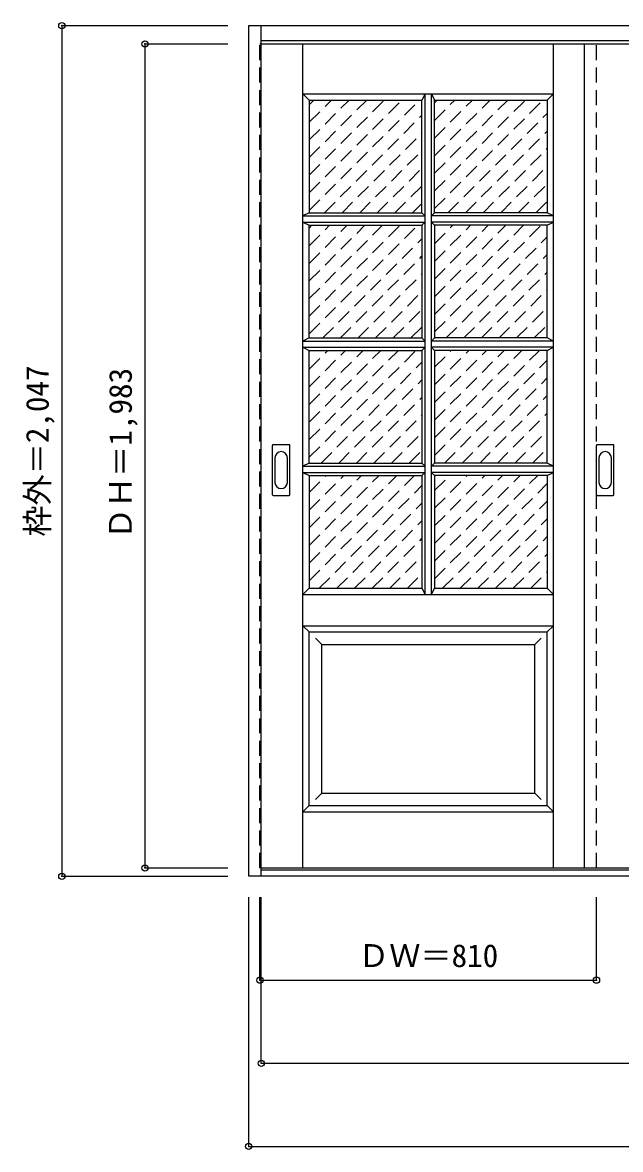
# Model space of a CAD drawing. Units: millimetres, scale not verified. Extents: x -1711 to 2048, y -1800 to 912.
# Drawn here: x -1711 to -271, y -1800 to 912 of the extents above; entities that cross this region are included whole.
import ezdxf
from ezdxf.enums import TextEntityAlignment as Align

# ---------------------------------------------------------------- set-up
doc = ezdxf.new("R2010")
doc.units = ezdxf.units.MM
doc.header["$LTSCALE"] = 30
doc.header["$PDMODE"] = 32
doc.header["$PDSIZE"] = 15
doc.linetypes.add('DASHED1', pattern=[1.8, 1.2, -0.6])
doc.layers.add('0-0', color=4, linetype='Continuous')
doc.layers.add('0-1_寸法', color=7, linetype='Continuous')
doc.styles.add('ＭＳ ゴシック', font='')
doc.styles.get('ＭＳ ゴシック').set_extended_font_data('MS Gothic')

msp = doc.modelspace()

# ---------------------------------------------------------------- linework, layer by layer
at = {"layer": '0-0', "color": 3}
for p, q in [((-1166.03, -1142.03), (-1166.03, 904.97)), ((-1166.03, 904.97), (2040.97, 904.97)), ((-1136.03, -1142.03), (-1136.03, 904.97)), ((-1136.03, 868.97), (2010.97, 868.97)), ((-1136.03, 860.97), (1230.97, 860.97)), ((-359.03, 860.97), (-359.03, -1122.03)), ((-1020.53, 725.97), (-749.03, 725.97)), ((-749.03, 454.47), (-749.03, 725.97)), ((-719.03, 454.47), (-719.03, 725.97)), ((-719.03, 725.97), (-447.53, 725.97)), ((-1020.53, 153.47), (-1020.53, 424.47)), ((-1020.53, 424.47), (-749.03, 424.47)), ((-749.03, 424.47), (-749.03, 153.47)), ((-719.03, 424.47), (-719.03, 153.47)), ((-447.53, 424.47), (-719.03, 424.47)), ((-447.53, 153.47), (-447.53, 424.47)), ((-1020.53, 153.47), (-749.03, 153.47)), ((-447.53, 153.47), (-719.03, 153.47)), ((-1020.53, -147.53), (-1020.53, 123.47)), ((-1020.53, 123.47), (-749.03, 123.47)), ((-749.03, 123.47), (-749.03, -147.53)), ((-719.03, 123.47), (-719.03, -147.53)), ((-447.53, 123.47), (-719.03, 123.47)), ((-447.53, -147.53), (-447.53, 123.47)), ((-1109.03, -224.03), (-1109.03, -105.03)), ((-1068.53, -103.53), (-1107.53, -103.53)), ((-1067.03, -224.03), (-1067.03, -105.03)), ((-329.03, -224.03), (-329.03, -105.03)), ((-288.53, -103.53), (-327.53, -103.53)), ((-287.03, -224.03), (-287.03, -105.03)), ((-1020.53, -147.53), (-749.03, -147.53)), ((-447.53, -147.53), (-719.03, -147.53)), ((-1020.53, -177.53), (-1020.53, -449.03)), ((-1020.53, -177.53), (-749.03, -177.53)), ((-749.03, -177.53), (-749.03, -449.03)), ((-447.53, -177.53), (-719.03, -177.53)), ((-447.53, -177.53), (-447.53, -449.03)), ((-1107.53, -225.53), (-1068.53, -225.53)), ((-327.53, -225.53), (-288.53, -225.53)), ((-1020.53, -449.03), (-749.03, -449.03)), ((-1020.53, -554.03), (-447.53, -554.03)), ((-1020.53, -972.03), (-1020.53, -554.03)), ((-447.53, -972.03), (-447.53, -554.03)), ((-1020.53, -972.03), (-447.53, -972.03)), ((-1136.03, -1122.03), (1230.97, -1122.03)), ((2010.97, -1127.03), (-1136.03, -1127.03)), ((2040.97, -1142.03), (-1166.03, -1142.03))]:
    msp.add_line(p, q, dxfattribs=at)
at = {"layer": '0-0', "color": 7}
for p, q in [((-1035.53, -1122.03), (-1035.53, 860.97)), ((-432.53, -1122.03), (-432.53, 860.97)), ((-1035.53, 740.97), (-432.53, 740.97)), ((-1035.53, 740.97), (-1020.53, 725.97)), ((-741.53, 740.97), (-749.03, 725.97)), ((-741.53, -464.03), (-741.53, 740.97)), ((-726.53, -464.03), (-726.53, 740.97)), ((-726.53, 740.97), (-719.03, 725.97)), ((-432.53, 740.97), (-447.53, 725.97)), ((-1020.53, 454.47), (-1035.53, 446.97)), ((-1035.53, 446.97), (-741.53, 446.97)), ((-749.03, 454.47), (-741.53, 446.97)), ((-719.03, 454.47), (-726.53, 446.97)), ((-432.53, 446.97), (-726.53, 446.97)), ((-432.53, 446.97), (-447.53, 454.47)), ((-1035.53, 431.97), (-1020.53, 424.47)), ((-1035.53, 431.97), (-741.53, 431.97)), ((-741.53, 431.97), (-749.03, 424.47)), ((-726.53, 431.97), (-719.03, 424.47)), ((-432.53, 431.97), (-726.53, 431.97)), ((-447.53, 424.47), (-432.53, 431.97)), ((-1020.53, 153.47), (-1035.53, 145.97)), ((-1035.53, 145.97), (-741.53, 145.97)), ((-749.03, 153.47), (-741.53, 145.97)), ((-719.03, 153.47), (-726.53, 145.97)), ((-432.53, 145.97), (-726.53, 145.97)), ((-432.53, 145.97), (-447.53, 153.47)), ((-1035.53, 130.97), (-1020.53, 123.47)), ((-1035.53, 130.97), (-741.53, 130.97)), ((-741.53, 130.97), (-749.03, 123.47)), ((-726.53, 130.97), (-719.03, 123.47)), ((-432.53, 130.97), (-726.53, 130.97)), ((-447.53, 123.47), (-432.53, 130.97)), ((-1103.03, -134.93), (-1103.03, -194.13)), ((-1073.03, -194.13), (-1073.03, -134.93)), ((-323.03, -134.93), (-323.03, -194.13)), ((-293.03, -194.13), (-293.03, -134.93)), ((-1020.53, -147.53), (-1035.53, -155.03)), ((-1035.53, -155.03), (-741.53, -155.03)), ((-749.03, -147.53), (-741.53, -155.03)), ((-719.03, -147.53), (-726.53, -155.03)), ((-432.53, -155.03), (-726.53, -155.03)), ((-432.53, -155.03), (-447.53, -147.53)), ((-1035.53, -170.03), (-1020.53, -177.53)), ((-1035.53, -170.03), (-741.53, -170.03)), ((-741.53, -170.03), (-749.03, -177.53)), ((-726.53, -170.03), (-719.03, -177.53)), ((-432.53, -170.03), (-726.53, -170.03)), ((-447.53, -177.53), (-432.53, -170.03)), ((-1020.53, -449.03), (-1035.53, -464.03)), ((-749.03, -449.03), (-741.53, -464.03)), ((-726.53, -464.03), (-719.03, -449.03)), ((-447.53, -449.03), (-432.53, -464.03)), ((-1035.53, -464.03), (-432.53, -464.03)), ((-1035.53, -539.03), (-1020.53, -554.03)), ((-1035.53, -539.03), (-432.53, -539.03)), ((-432.53, -539.03), (-447.53, -554.03)), ((-1005.53, -569.03), (-990.53, -584.03)), ((-462.53, -569.03), (-477.53, -584.03)), ((-990.53, -942.03), (-990.53, -584.03)), ((-990.53, -584.03), (-477.53, -584.03)), ((-477.53, -942.03), (-477.53, -584.03)), ((-990.53, -942.03), (-1005.53, -957.03)), ((-990.53, -942.03), (-477.53, -942.03)), ((-477.53, -942.03), (-462.53, -957.03)), ((-1020.53, -972.03), (-1035.53, -987.03)), ((-447.53, -972.03), (-432.53, -987.03)), ((-1035.53, -987.03), (-432.53, -987.03))]:
    msp.add_line(p, q, dxfattribs=at)
at = {"layer": '0-0', "linetype": 'DASHED1'}
for p, q in [((-329.03, -1122.03), (-329.03, 860.97)), ((-1020.53, 460.23), (-754.8, 725.97)), ((-1020.53, 502.66), (-797.23, 725.97)), ((-1020.53, 545.09), (-839.65, 725.97)), ((-1020.53, 587.51), (-882.08, 725.97)), ((-1020.53, 629.94), (-924.51, 725.97)), ((-1020.53, 672.36), (-966.93, 725.97)), ((-1020.53, 714.79), (-1009.36, 725.97)), ((-719.03, 464.75), (-457.82, 725.97)), ((-719.03, 507.17), (-500.24, 725.97)), ((-719.03, 549.6), (-542.67, 725.97)), ((-719.03, 592.03), (-585.1, 725.97)), ((-719.03, 634.45), (-627.52, 725.97)), ((-719.03, 676.88), (-669.95, 725.97)), ((-719.03, 719.31), (-712.37, 725.97)), ((-983.87, 454.47), (-749.03, 689.31)), ((-686.89, 454.47), (-447.53, 693.82)), ((-644.46, 454.47), (-447.53, 651.39)), ((-941.45, 454.47), (-749.03, 646.88)), ((-899.02, 454.47), (-749.03, 604.45)), ((-602.04, 454.47), (-447.53, 608.97)), ((-856.6, 454.47), (-749.03, 562.03)), ((-559.61, 454.47), (-447.53, 566.54)), ((-814.17, 454.47), (-749.03, 519.6)), ((-517.18, 454.47), (-447.53, 524.12)), ((-771.74, 454.47), (-749.03, 477.17)), ((-474.76, 454.47), (-447.53, 481.69)), ((-1020.53, 163.25), (-759.32, 424.47)), ((-1020.53, 205.67), (-801.74, 424.47)), ((-1020.53, 248.1), (-844.17, 424.47)), ((-1020.53, 290.53), (-886.6, 424.47)), ((-1020.53, 332.95), (-929.02, 424.47)), ((-1020.53, 375.38), (-971.45, 424.47)), ((-1020.53, 417.81), (-1013.87, 424.47)), ((-719.03, 167.76), (-462.33, 424.47)), ((-719.03, 210.19), (-504.76, 424.47)), ((-719.03, 252.62), (-547.18, 424.47)), ((-719.03, 295.04), (-589.61, 424.47)), ((-719.03, 337.47), (-632.04, 424.47)), ((-719.03, 379.89), (-674.46, 424.47)), ((-719.03, 422.32), (-716.89, 424.47)), ((-987.89, 153.47), (-749.03, 392.32)), ((-690.9, 153.47), (-447.53, 396.84)), ((-648.48, 153.47), (-447.53, 354.41)), ((-945.46, 153.47), (-749.03, 349.89)), ((-903.04, 153.47), (-749.03, 307.47)), ((-606.05, 153.47), (-447.53, 311.98)), ((-860.61, 153.47), (-749.03, 265.04)), ((-563.63, 153.47), (-447.53, 269.56)), ((-818.18, 153.47), (-749.03, 222.62)), ((-521.2, 153.47), (-447.53, 227.13)), ((-775.76, 153.47), (-749.03, 180.19)), ((-478.77, 153.47), (-447.53, 184.7)), ((-1020.53, -133.74), (-763.33, 123.47)), ((-1020.53, -91.31), (-805.76, 123.47)), ((-1020.53, -48.88), (-848.18, 123.47)), ((-1020.53, -6.46), (-890.61, 123.47)), ((-1020.53, 35.97), (-933.04, 123.47)), ((-1020.53, 78.39), (-975.46, 123.47)), ((-1020.53, 120.82), (-1017.89, 123.47)), ((-719.03, -129.22), (-466.35, 123.47)), ((-719.03, -86.8), (-508.77, 123.47)), ((-719.03, -44.37), (-551.2, 123.47)), ((-719.03, -1.94), (-593.63, 123.47)), ((-719.03, 40.48), (-636.05, 123.47)), ((-719.03, 82.91), (-678.48, 123.47)), ((-991.9, -147.53), (-749.03, 95.34)), ((-694.92, -147.53), (-447.53, 99.85)), ((-652.49, -147.53), (-447.53, 57.43)), ((-949.48, -147.53), (-749.03, 52.91)), ((-907.05, -147.53), (-749.03, 10.48)), ((-610.07, -147.53), (-447.53, 15)), ((-864.63, -147.53), (-749.03, -31.94)), ((-567.64, -147.53), (-447.53, -27.43)), ((-822.2, -147.53), (-749.03, -74.37)), ((-525.21, -147.53), (-447.53, -69.85)), ((-779.77, -147.53), (-749.03, -116.8)), ((-482.79, -147.53), (-447.53, -112.28)), ((-1020.53, -430.72), (-767.35, -177.53)), ((-1020.53, -388.3), (-809.77, -177.53)), ((-1020.53, -345.87), (-852.2, -177.53)), ((-1020.53, -303.44), (-894.63, -177.53)), ((-1020.53, -261.02), (-937.05, -177.53)), ((-1020.53, -218.59), (-979.48, -177.53)), ((-719.03, -426.21), (-470.36, -177.53)), ((-719.03, -383.78), (-512.79, -177.53)), ((-719.03, -341.35), (-555.21, -177.53)), ((-719.03, -298.93), (-597.64, -177.53)), ((-719.03, -256.5), (-640.07, -177.53)), ((-719.03, -214.07), (-682.49, -177.53)), ((-996.42, -449.03), (-749.03, -201.65)), ((-699.43, -449.03), (-447.53, -197.13)), ((-953.99, -449.03), (-749.03, -244.07)), ((-657.01, -449.03), (-447.53, -239.56)), ((-911.57, -449.03), (-749.03, -286.5)), ((-614.58, -449.03), (-447.53, -281.99)), ((-572.16, -449.03), (-447.53, -324.41)), ((-869.14, -449.03), (-749.03, -328.93)), ((-826.71, -449.03), (-749.03, -371.35)), ((-529.73, -449.03), (-447.53, -366.84)), ((-784.29, -449.03), (-749.03, -413.78)), ((-487.3, -449.03), (-447.53, -409.27))]:
    msp.add_line(p, q, dxfattribs=at)
msp.add_lwpolyline([(-1136.03, -1122.03), (-1139.03, -1122.03), (-1139.03, 860.97), (-1136.03, 860.97)], dxfattribs=at)
at = {"layer": '0-0', "color": 3}
for points in [[(-1020.53, 725.97), (-1020.53, 454.47), (-749.03, 454.47)], [(-447.53, 725.97), (-447.53, 454.47), (-719.03, 454.47)], [(-719.03, -177.53), (-719.03, -449.03), (-447.53, -449.03)]]:
    msp.add_lwpolyline(points, dxfattribs=at)
for centre, start, end in [((-1107.53, -105.03), 90, 180), ((-1068.53, -105.03), 0, 90), ((-327.53, -105.03), 90, 180), ((-288.53, -105.03), 0, 90), ((-1107.53, -224.03), 180, 270), ((-1068.53, -224.03), 270, 0), ((-327.53, -224.03), 180, 270), ((-288.53, -224.03), 270, 0)]:
    msp.add_arc(centre, 1.5, start, end, dxfattribs=at)
at = {"layer": '0-0', "color": 7}
for centre, start, end in [((-1088.03, -134.93), 0, 180), ((-308.03, -134.93), 0, 180), ((-1088.03, -194.13), 180, 0), ((-308.03, -194.13), 180, 0)]:
    msp.add_arc(centre, 15, start, end, dxfattribs=at)
at = {"layer": '0-1_寸法', "color": 4}
for p, q in [((-1616.03, 904.97), (-1616.03, -1142.03)), ((-1616.03, 904.97), (-1216.03, 904.97)), ((-1416.03, 860.97), (-1216.03, 860.97)), ((-1416.03, 860.97), (-1416.03, -1122.03)), ((-1416.03, -1122.03), (-1216.03, -1122.03)), ((-1616.03, -1142.03), (-1216.03, -1142.03)), ((-1166.03, -1792.03), (-1166.03, -1192.03)), ((-1139.03, -1392.03), (-1139.03, -1192.03)), ((-1136.03, -1592.03), (-1136.03, -1192.03))]:
    msp.add_line(p, q, dxfattribs=at)
for points in [[(-1166.03, -1792.03), (2040.97, -1792.03), (2040.97, -1192.03)], [(-1139.03, -1392.03), (-329.03, -1392.03), (-329.03, -1192.03)], [(-1136.03, -1592.03), (1200.97, -1592.03), (1200.97, -1192.03)]]:
    msp.add_lwpolyline(points, dxfattribs=at)
at = {"layer": '0-1_寸法'}
for p in [(-1616.03, 904.97), (-1416.03, 860.97), (-1616.03, -1142.03), (-1416.03, -1122.03), (-1139.03, -1392.03), (-329.03, -1392.03), (-1136.03, -1592.03), (-1166.03, -1792.03)]:
    msp.add_point(p, dxfattribs=at)

# ---------------------------------------------------------------- texts
at = {"layer": '0-1_寸法', "style": 'ＭＳ ゴシック'}
for s, p in [('枠外＝2,047', (-1631.03, -324.78)), ('ＤＨ＝1,983', (-1431.03, -330.78))]:
    msp.add_text(s, height=54.99, rotation=90, dxfattribs=at).set_placement(p, align=Align.BOTTOM_LEFT)
msp.add_text('ＤＷ＝810', height=54.99, dxfattribs=at).set_placement((-902.78, -1377.03), align=Align.BOTTOM_LEFT)

doc.saveas('drawing.dxf')
